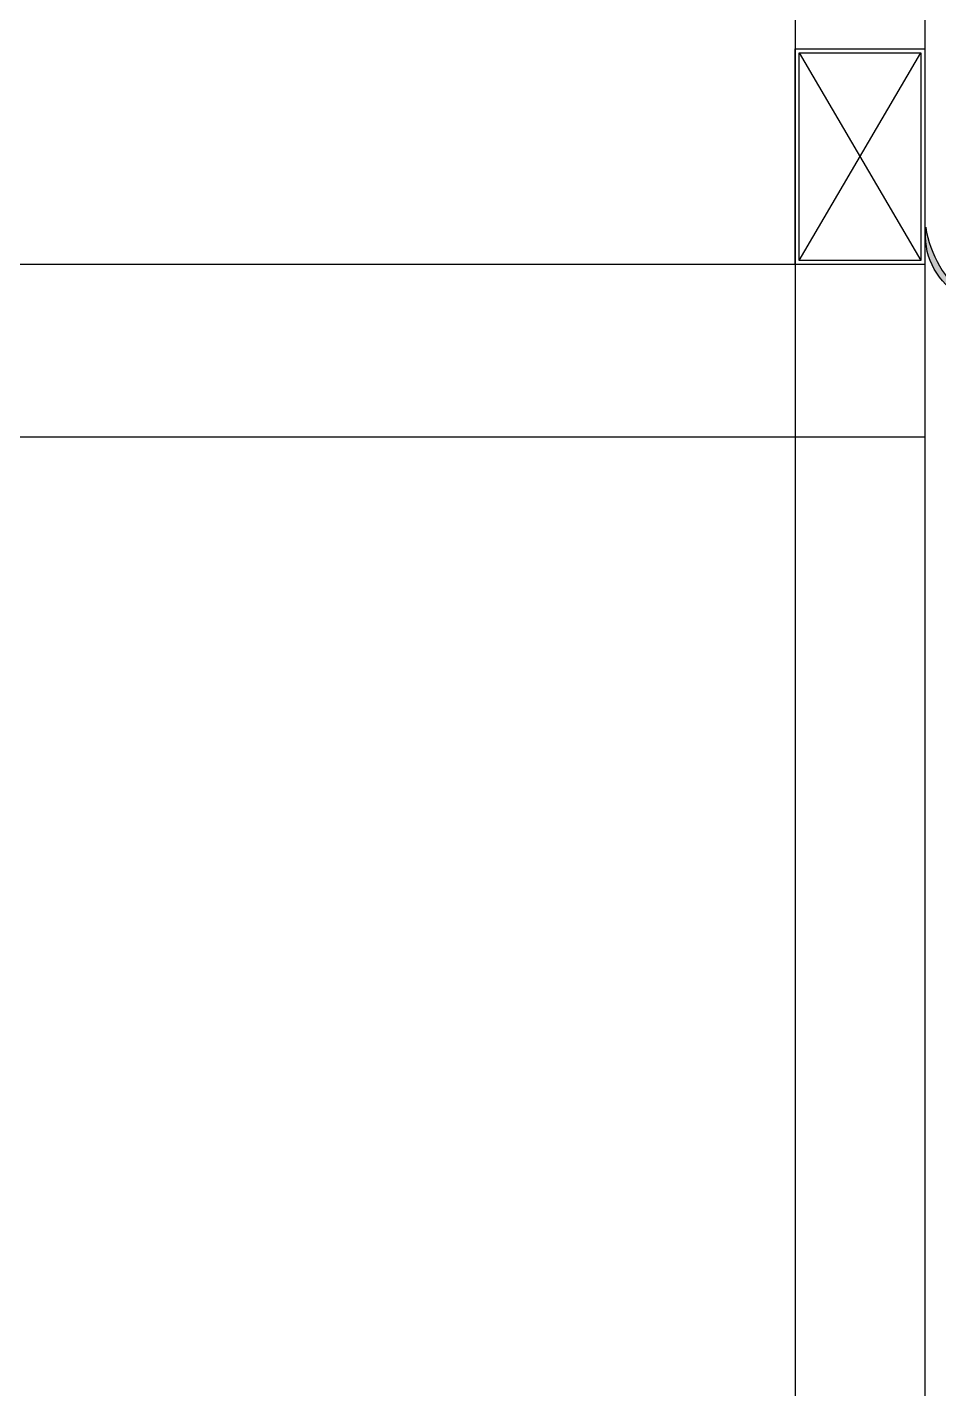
# Model space of a CAD drawing. Header units: millimetres. Extents: x 4754612 to 5801174, y 2368242 to 2777223.
# Drawn here: x 5552794 to 5553322, y 2414464 to 2415253 of the extents above; entities that cross this region are included whole.
import ezdxf

# ---------------------------------------------------------------- set-up
doc = ezdxf.new("R2010")
doc.units = ezdxf.units.MM
doc.header["$LTSCALE"] = 1000
for name, color, linetype in [('DOOR', 4, 'Continuous'), ('OHD Frame', 6, 'Continuous'), ('PIR판넬', 4, 'Continuous')]:
    doc.layers.add(name, color=color, linetype=linetype)

# ---------------------------------------------------------------- blocks, each defined once
blk = doc.blocks.new('프레임125X75X2.3T')
at = {"color": 1}
for p, q in [((187297.8229255066, -254578.1941907376, 4.096512934743002e-07), (187368.2229255066, -254457.7941907376, 4.096512934743002e-07)), ((187297.8229255066, -254457.7941907376, 4.096512934743002e-07), (187368.2229255066, -254578.1941907376, 4.096512934743002e-07))]:
    blk.add_line(p, q, dxfattribs=at)
at = {"layer": 'OHD Frame', "elevation": 4.096512934743002e-07}
for points in [[(187370.5229255066, -254455.4941907376), (187370.5229255066, -254580.4941907376), (187295.5229255066, -254580.4941907376), (187295.5229255066, -254455.4941907376)], [(187368.2229255066, -254457.7941907376), (187368.2229255066, -254578.1941907376), (187297.8229255066, -254578.1941907376), (187297.8229255066, -254457.7941907376)]]:
    blk.add_lwpolyline(points, close=True, dxfattribs=at)
blk = doc.blocks.new('A$C27682B79')
h = blk.add_hatch(color=256)
h.dxf.hatch_style = 1
edge = h.paths.add_edge_path()
edge.add_arc((-1589.582156044431, 4117.319468449336), 41.00982396731319, 303.3320197799792, 366.03159525139574, ccw=False)
edge.add_arc((-1566.558609824628, 4080.75331633864), 2.353796255578631, 461.9921242854359, 579.6645650355632)
edge.add_spline(control_points=[(-1568.370549136773, 4079.250907358713), (-1568.28109166678, 4079.073055100162), (-1567.889241482131, 4078.165513676126), (-1568.418057123199, 4075.875932709314), (-1571.435346693732, 4074.654103118461), (-1573.974551593885, 4076.442420028616), (-1573.998412643559, 4078.935164676048), (-1572.831945804879, 4079.995677020866), (-1572.480860318989, 4080.847557872068), (-1572.415956970304, 4081.114109838847)], knot_values=[3.243885891482634, 3.243885891482634, 3.243885891482634, 3.243885891482634, 4.326453735058706, 8.670432217118115, 13.85437254824132, 19.12486828201512, 22.38891693691743, 25.71457178305222, 27.17146783408693, 27.17146783408693, 27.17146783408693, 27.17146783408693], degree=3, periodic=0)
edge.add_arc((-1612.51746454183, 4131.630468440708), 64.49832088021599, 308.4436748215816, 351.079088630161)
at = {"elevation": 3.484957944938774e-10}
blk.add_lwpolyline([(-1568.370549136773, 4079.250907359179, -0.5638875544417125), (-1567.04767510388, 4083.055743745994, 0.2806145756241551), (-1548.799358244054, 4121.628652295098, -0.1882082797582653), (-1572.415956945159, 4081.114109854214)], format="xyb", dxfattribs=at)
at = {"layer": 'OHD Frame'}
for p, q in [((-1548.214285712689, 9560.000000003725), (-1548.214285712689, 1.383014023303986e-07)), ((-1473.214285712689, 9560.000000003725), (-1473.214285712689, 1.383014023303986e-07))]:
    blk.add_line(p, q, dxfattribs=at)
at = {"layer": 'PIR판넬'}
for p, q in [((-1548.214285712689, 4100.000000059605), (-538.2142857136205, 4100.000000095926)), ((-1548.214285712689, 4100.000000059605), (-1548.214285712689, 4000.000000059605)), ((-1548.214285712689, 4000.000000059605), (-538.2142857136205, 4000.000000095926))]:
    blk.add_line(p, q, dxfattribs=at)
at = {"xscale": -1}
blk.add_blockref('프레임125X75X2.3T', (185822.3086397937, 258680.4941908759, -4.096512736196472e-07), dxfattribs=at)

msp = doc.modelspace()

# ---------------------------------------------------------------- block references
at = {"layer": 'DOOR', "xscale": -1}
msp.add_blockref('A$C27682B79', (5551765.294554628, 2411015.382311775), dxfattribs=at)

doc.saveas('drawing.dxf')
